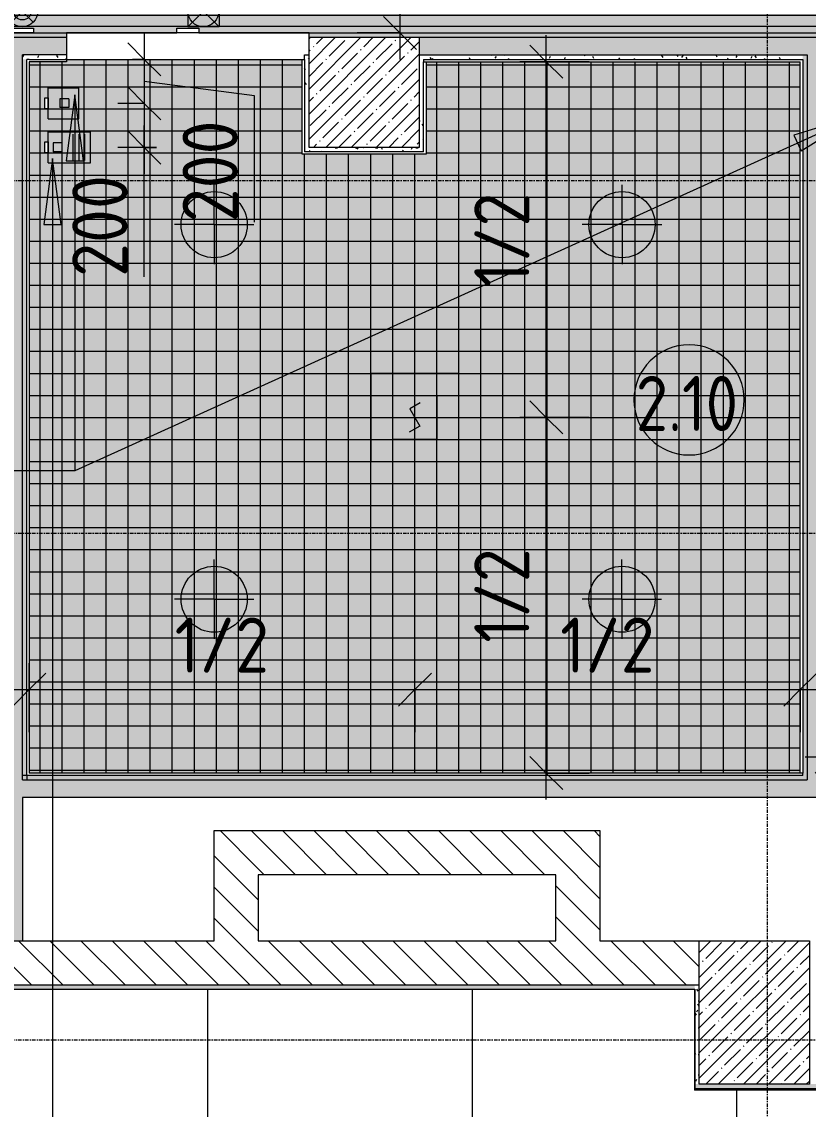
# Model space of a CAD drawing. Header units: millimetres. Extents: x 34897 to 231692, y -8553 to 29000.
# Drawn here: x 77277 to 80845, y 10786 to 15721 of the extents above; entities that cross this region are included whole.
import ezdxf

# ---------------------------------------------------------------- set-up
doc = ezdxf.new("R2010")
doc.units = ezdxf.units.MM
doc.linetypes.add('ADSK_Штрих_ш2 п1', pattern=[300, 200, -100])
doc.linetypes.add('Осевая', pattern=[31.75, 6.35, -4.7625, 15.875, -4.7625])
for name, color, linetype, lineweight in [('A-ANNO-DIMS', 7, 'Continuous', 9), ('A-ANNO-DIMS-100', 7, 'Continuous', 9), ('A-AREA-IDEN', 7, 'Continuous', 9), ('A-CLNG-PATT', 7, 'Continuous', 9), ('A-DETL', 7, 'Continuous', 9), ('A-DETL-1', 7, 'ADSK_Штрих_ш2 п1', 9), ('A-WALL', 7, 'Continuous', 9), ('I-WALL', 7, 'Continuous', 9), ('Q-SPCQ', 7, 'Continuous', 9), ('S-COLS', 7, 'Continuous', 9), ('Оси-2', 7, 'Осевая', 9)]:
    doc.layers.add(name, color=color, linetype=linetype, lineweight=lineweight)
for name, color, linetype, lineweight, true_color in [('A-ANNO-NOTE', 1, 'Continuous', 9, 0xff0000), ('A-CLNG-1', 7, 'Continuous', 9, 0xeaeaea), ('A-WALL-1', 7, 'Continuous', 9, 0x3c3c3c), ('A-WALL-FNSH-1', 7, 'Continuous', 9, 0x3c3c3c), ('G-ANNO-TEXT-1', 7, 'Continuous', 9, 0x3c3c3c), ('I-WALL-1', 7, 'Continuous', 9, 0x535353), ('Q-SPCQ-3', 7, 'Continuous', 9, 0x008040), ('S-COLS-1', 9, 'Continuous', 9, 0x808080), ('S-COLS-2', 7, 'Continuous', 9, 0x3c3c3c)]:
    doc.layers.add(name, color=color, linetype=linetype, lineweight=lineweight, true_color=true_color)
doc.layers.add('A-CLNG-PATT-1', color=7, linetype='Continuous', lineweight=9, transparency=1)
doc.styles.add('GOST Common', font='GOST_Common.ttf', dxfattribs={"width": 0.9, "height": 250})
doc.styles.add('ISOCPEUR', font='isocpeur.ttf', dxfattribs={"width": 0.9, "height": 250})
doc.dimstyles.new('ISO-2_5_0_9К_БОЛЬШОЙ', dxfattribs={"dimscale": 304.8, "dimtxt": 248.995294, "dimasz": 0.492126, "dimexe": 0.393701, "dimexo": 0.984252, "dimgap": 0, "dimtad": 1, "dimdec": 0, "dimrnd": 10, "dimzin": 0, "dimdsep": 46, "dimtxsty": 'ISOCPEUR', "dimblk1": 'OBLIQUE', "dimblk2": 'OBLIQUE', "dimsah": 1, "dimcen": 0.09, "dimdle": 0.393701, "dimazin": 0, "dimtfac": 1, "dimtdec": 4, "dimtix": 1, "dimtmove": 0, "dimatfit": 3, "dimfxl": 1, "dimtvp": 1, "dimtolj": 1, "dimtzin": 0, "dimarcsym": 2})
doc.dimstyles.new('ISO-2_5_0_9К_БОЛЬШОЙ_1', dxfattribs={"dimscale": 304.8, "dimtxt": 248.995294, "dimasz": 0.492126, "dimexe": 0.393701, "dimexo": 0.984252, "dimgap": 0, "dimtad": 1, "dimdec": 0, "dimrnd": 10, "dimzin": 0, "dimdsep": 46, "dimtxsty": 'ISOCPEUR', "dimblk1": 'OBLIQUE', "dimblk2": 'OBLIQUE', "dimsah": 1, "dimcen": 0.09, "dimdle": 0.393701, "dimazin": 0, "dimtfac": 1, "dimtdec": 4, "dimtix": 1, "dimtmove": 1, "dimatfit": 3, "dimfxl": 1, "dimtvp": 1, "dimtolj": 1, "dimtzin": 0, "dimarcsym": 2})
pattern_1 = [(135, (0, 0), (-70.71068, -70.71068), [])]
pattern_2 = [(135, (0, 0), (-75.43415, -75.43415), [106.68, -17.78, 3.556, -17.78]), (135, (0, 75.39), (-75.43415, -75.43415), []), (50, (0, 0), (127.52922, -11.15758), [13.335, -146.685]), (355, (0, 0), (-24.66966, 133.74002), [10.668, -117.348]), (100.451, (10.63, -0.93), (102.85973, 122.58178), [11.333, -124.663]), (46.184, (0, 35.56), (189.75516, -29.43036), [20.002, -220.027]), (96.636, (15.81, 33.1), (166.1822, 173.1996), [17, -186.995]), (351.184, (0, 35.56), (166.18393, 173.19757), [16.002, -176.022]), (21, (17.78, 26.67), (106.13027, -71.58603), [13.335, -146.685]), (326, (17.78, 26.67), (43.26188, 128.93175), [10.668, -117.348]), (71.451, (26.62, 20.7), (149.39198, 57.34505), [11.333, -124.663]), (37.5, (0, 0), (2.162228, 59.188357), [3.353, -112.573, 3.353, -115.773, -117.792]), (37.5, (0, 0), (2.162228, 59.188357), [-235.052, 3.353, -114.44]), (7.5, (0, 0), (46.773857, 70.126152), [3.353, -64.567, 3.353, -109.906, -44.894]), (7.5, (0, 0), (46.773857, 70.126152), [-181.178, 3.353, -41.542]), (327.5, (-39.65, 0), (94.91367, -4.010093), [3.353, -41.097, 3.353, -135.331, -184.023]), (327.5, (-39.65, 0), (94.91367, -4.010093), [-183.134, 3.353, -180.67]), (317.5, (-57.43, 0), (103.69057, 17.79882), [3.353, -54.432, 3.353, -88.748, -130.683]), (317.5, (-57.43, 0), (103.69057, 17.79882), [-149.885, 3.353, -127.33])]
pattern_3 = [(0, (0, 0), (121.92, 30.48), [10.058, -81.382, 10.058, -81.382, -487.68]), (0, (0, 0), (121.92, 30.48), [-182.88, 10.058, -172.822, 10.058, -81.382, -213.36]), (0, (0, 0), (121.92, 30.48), [-457.2, 10.058, -50.902, 10.058, -142.342]), (120, (45.72, 15.24), (-87.356454, 90.345817), [10.058, -81.382, 10.058, -81.382, -487.68]), (120, (45.72, 15.24), (-87.356454, 90.345817), [-182.88, 10.058, -172.822, 10.058, -81.382, -213.36]), (120, (45.72, 15.24), (-87.356454, 90.345817), [-457.2, 10.058, -50.902, 10.058, -142.342]), (240, (60.96, 76.2), (-34.563546, -120.825817), [10.058, -81.382, 10.058, -81.382, -487.68]), (240, (60.96, 76.2), (-34.563546, -120.825817), [-182.88, 10.058, -172.822, 10.058, -81.382, -213.36]), (240, (60.96, 76.2), (-34.563546, -120.825817), [-457.2, 10.058, -50.902, 10.058, -142.342])]

# ---------------------------------------------------------------- blocks, each defined once
blk = doc.blocks.new('BSC_Колонна _Прямоугольная - 500х500-V27-Сводный план потолков 2 этажа в осях 12-23')
at = {"layer": 'S-COLS-1'}
h = blk.add_hatch(dxfattribs=at)
h.set_pattern_fill('FP_38', color=256, style=0, pattern_type=2)
h.set_pattern_definition([(45, (-78830, -15400), (-57.02463, 57.02463), []), (45, (-78772.975, -15400), (-57.02463, 57.02463), [100.806, -20.161, 3.353, -16.808])])
h.paths.add_polyline_path([(-250, -250), (250, -250), (250, 250), (-250, 250), (-250, -115.2)])
at = {"layer": 'S-COLS-2'}
for p, q in [((-250, 250), (250, 250)), ((-250, -250), (-250, 250)), ((250, 250), (250, -250)), ((250, -250), (-250, -250))]:
    blk.add_line(p, q, dxfattribs=at)
blk = doc.blocks.new('BSC_Колонна _Прямоугольная - 650х500-V35-Сводный план потолков 2 этажа в осях 12-23')
at = {"layer": 'S-COLS-1'}
h = blk.add_hatch(dxfattribs=at)
h.set_pattern_fill('FP_44', color=256, style=0, pattern_type=2)
h.set_pattern_definition([(135, (11225, -80600), (-57.02463, -57.02463), []), (135, (11225, -80542.975), (-57.02463, -57.02463), [100.806, -20.161, 3.353, -16.808])])
h.paths.add_polyline_path([(325, -250), (325, 250), (-325, 250), (-325, -250)])
at = {"layer": 'S-COLS-2'}
for p, q in [((-325, 250), (325, 250)), ((-325, -250), (-325, 250)), ((325, 250), (325, -250)), ((325, -250), (-325, -250))]:
    blk.add_line(p, q, dxfattribs=at)
blk = doc.blocks.new('оповещатель охранно-звуковойrfa - Сигнальная лампа-29714515-Сводный план потолков 2 этажа в осях 12-23')
at = {"layer": 'Q-SPCQ-3'}
for p, q in [((267.1, 168.9), (125.4, 27.2)), ((267.1, 168.8), (125.4, 168.8)), ((125.4, 168.8), (125.4, 27.2)), ((125.4, 168.8), (267.1, 27.2)), ((267.1, 168.9), (267.1, 27.2)), ((75, 0.5), (75, 20.5)), ((75, 20.5), (175, 20.5)), ((175, 0.5), (75, 0.5)), ((267.1, 27.2), (125.4, 27.2)), ((175, 20.5), (175, 0.5))]:
    blk.add_line(p, q, dxfattribs=at)
blk.add_circle((195.4, 97.5), 70, dxfattribs=at)
blk = doc.blocks.new('Проводная влагозащищенная кнопка вызова - Вызывная панель экстренной видеосвязи 2-29717108-Сводный план потолков 2 этажа в осях 12-23')
at = {"layer": 'Q-SPCQ'}
for p, q in [((194.5, 229.8), (54.5, 229.8)), ((54.5, 91.2), (54.5, 229.8)), ((194.5, 91.2), (194.5, 229.8)), ((104.1, 184.7), (104.1, 144.7)), ((104.1, 184.7), (144.1, 184.7)), ((144.1, 184.7), (144.1, 144.7)), ((104.1, 144.7), (144.1, 144.7)), ((194.5, 91.2), (54.5, 91.2))]:
    blk.add_line(p, q, dxfattribs=at)
at = {"layer": 'Q-SPCQ-3'}
for p, q in [((99.5, 91.2), (149.5, 91.2)), ((99.5, 76.2), (99.5, 91.2)), ((149.5, 76.2), (99.5, 76.2)), ((149.5, 91.2), (149.5, 76.2))]:
    blk.add_line(p, q, dxfattribs=at)
blk = doc.blocks.new('Вызывная панель экстренной видеосвязи1 - Вызывная панель экстренной видеосвязи 2-29716235-Сводный план потолков 2 этажа в осях 12-23')
at = {"layer": 'Q-SPCQ'}
for p, q in [((194.5, 282.7), (54.5, 282.7)), ((54.5, 91.2), (54.5, 282.7)), ((64.5, 256.2), (184.5, 256.2)), ((194.5, 91.2), (194.5, 282.7)), ((64.5, 229.8), (184.5, 229.8)), ((64.5, 203.4), (184.5, 203.4)), ((104.5, 153.4), (104.5, 113.4)), ((104.5, 153.4), (144.5, 153.4)), ((144.5, 153.4), (144.5, 113.4)), ((104.5, 113.4), (144.5, 113.4)), ((194.5, 91.2), (54.5, 91.2))]:
    blk.add_line(p, q, dxfattribs=at)
at = {"layer": 'Q-SPCQ-3'}
for p, q in [((99.5, 91.2), (149.5, 91.2)), ((99.5, 76.2), (99.5, 91.2)), ((149.5, 76.2), (99.5, 76.2)), ((149.5, 91.2), (149.5, 76.2))]:
    blk.add_line(p, q, dxfattribs=at)
blk = doc.blocks.new('Проводная кнопка сброса GC-0421W1 - Кнопка выхода 2-29715370-Сводный план потолков 2 этажа в осях 12-23')
at = {"layer": 'Q-SPCQ-3'}
for p, q in [((173.8, 146.8), (74.8, 47.8)), ((75.4, 147.7), (174.3, 48.7)), ((75, 0.5), (75, 20.5)), ((75, 20.5), (175, 20.5)), ((175, 0.5), (75, 0.5)), ((175, 20.5), (175, 0.5))]:
    blk.add_line(p, q, dxfattribs=at)
for centre, radius in [((124.2, 97.5), 70), ((124.9, 98.2), 40)]:
    blk.add_circle(centre, radius, dxfattribs=at)
blk = doc.blocks.new('Марка_Помещения - Номер-25198446-Сводный план потолков 2 этажа в осях 12-23')
at = {"layer": 'A-AREA-IDEN'}
for start, end in [(360, 180), (180, 360)]:
    blk.add_arc((0, 0), 2.5, start, end, dxfattribs=at)
blk = doc.blocks.new('DIMBLOCK42-Сводный план потолков 2 этажа в осях 12-23')
at = {"layer": 'A-ANNO-DIMS-100'}
for p, q in [((77280, 16138), (77280, 15897.4)), ((77280, 16017.4), (77280, 16138)), ((77480, 15950), (77480, 16137.4)), ((76794.8, 16017.4), (77368.8, 16017.4)), ((77160, 16017.4), (77600, 16017.4)), ((77368.8, 16017.4), (77380, 16017.4)), ((77480, 16017.4), (77480, 15950))]:
    blk.add_line(p, q, dxfattribs=at)
at = {"layer": 'A-ANNO-DIMS-100', "lineweight": 20}
for p, q in [((77280, 16017.4), (77355, 16092.4)), ((77480, 16017.4), (77555, 16092.4)), ((77280, 16017.4), (77205, 15942.4)), ((77480, 16017.4), (77405, 15942.4))]:
    blk.add_line(p, q, dxfattribs=at)
at = {"layer": 'A-ANNO-DIMS-100', "color": 0, "insert": (76794.8, 16344), "char_height": 250, "width": 568.858, "attachment_point": 1, "line_spacing_factor": 1.149209, "style": 'ISOCPEUR'}
blk.add_mtext('200', dxfattribs=at)
blk = doc.blocks.new('_Oblique')
at = {"color": 0, "linetype": 'ByBlock', "lineweight": -2}
blk.add_line((-0.5, -0.5), (0.5, 0.5), dxfattribs=at)
blk = doc.blocks.new('DIMBLOCK43-Сводный план потолков 2 этажа в осях 12-23')
at = {"layer": 'A-ANNO-DIMS-100'}
for p, q in [((78030, 16139.4), (78030, 15897.4)), ((78030, 16017.4), (78030, 16139.4)), ((77480, 15950), (77480, 16137.4)), ((77360, 16017.4), (78030, 16017.4)), ((77480, 16017.4), (77480, 15950))]:
    blk.add_line(p, q, dxfattribs=at)
at = {"layer": 'A-ANNO-DIMS-100', "lineweight": 20}
for p, q in [((77480, 16017.4), (77555, 16092.4)), ((78030, 16017.4), (78105, 16092.4)), ((77480, 16017.4), (77405, 15942.4)), ((78030, 16017.4), (77955, 15942.4))]:
    blk.add_line(p, q, dxfattribs=at)
at = {"layer": 'A-ANNO-DIMS-100', "color": 0, "insert": (77539.5, 16344), "char_height": 250, "width": 517.144, "attachment_point": 1, "line_spacing_factor": 1.149209, "style": 'ISOCPEUR'}
blk.add_mtext('1/2', dxfattribs=at)
blk = doc.blocks.new('DIMBLOCK44-Сводный план потолков 2 этажа в осях 12-23')
at = {"layer": 'A-ANNO-DIMS-100'}
for p, q in [((78030, 16139.4), (78030, 15897.4)), ((78030, 16017.4), (78030, 16139.4)), ((78580, 15950), (78580, 16137.4)), ((78030, 16017.4), (78700, 16017.4)), ((78580, 16017.4), (78580, 15950))]:
    blk.add_line(p, q, dxfattribs=at)
at = {"layer": 'A-ANNO-DIMS-100', "lineweight": 20}
for p, q in [((78030, 16017.4), (78105, 16092.4)), ((78580, 16017.4), (78655, 16092.4)), ((78030, 16017.4), (77955, 15942.4)), ((78580, 16017.4), (78505, 15942.4))]:
    blk.add_line(p, q, dxfattribs=at)
at = {"layer": 'A-ANNO-DIMS-100', "color": 0, "insert": (78089.5, 16344), "char_height": 250, "width": 517.144, "attachment_point": 1, "line_spacing_factor": 1.149209, "style": 'ISOCPEUR'}
blk.add_mtext('1/2', dxfattribs=at)
blk = doc.blocks.new('DIMBLOCK45-Сводный план потолков 2 этажа в осях 12-23')
at = {"layer": 'A-ANNO-DIMS-100'}
for p, q in [((77832.6, 15670), (77832.6, 15350)), ((77780, 15550), (77952.6, 15550)), ((77832.6, 15550), (77780, 15550)), ((78333, 15384.7), (77832.6, 15450)), ((77835.1, 15350), (77712.6, 15350)), ((77832.6, 15350), (77835.1, 15350)), ((78333, 14810.7), (78333, 15384.7))]:
    blk.add_line(p, q, dxfattribs=at)
at = {"layer": 'A-ANNO-DIMS-100', "lineweight": 20}
for p, q in [((77832.6, 15550), (77757.6, 15625)), ((77832.6, 15550), (77907.6, 15475)), ((77832.6, 15350), (77757.6, 15425)), ((77832.6, 15350), (77907.6, 15275))]:
    blk.add_line(p, q, dxfattribs=at)
at = {"layer": 'A-ANNO-DIMS-100', "color": 0, "insert": (78006.4, 14810.7), "char_height": 250, "width": 568.858, "attachment_point": 1, "rotation": 90, "line_spacing_factor": 1.149209, "style": 'ISOCPEUR'}
blk.add_mtext('200', dxfattribs=at)
blk = doc.blocks.new('DIMBLOCK46-Сводный план потолков 2 этажа в осях 12-23')
at = {"layer": 'A-ANNO-DIMS-100', "lineweight": 20}
for p, q in [((77832.6, 15350), (77757.6, 15425)), ((77832.6, 15350), (77907.6, 15275)), ((77832.6, 15150), (77757.6, 15225)), ((77832.6, 15150), (77907.6, 15075))]:
    blk.add_line(p, q, dxfattribs=at)
at = {"layer": 'A-ANNO-DIMS-100'}
for p, q in [((77835.1, 15350), (77712.6, 15350)), ((77832.6, 15350), (77832.6, 15030)), ((77832.6, 15350), (77835.1, 15350)), ((77832.6, 15136.7), (77832.6, 15250)), ((77888, 15150), (77712.6, 15150)), ((77832.6, 15150), (77888, 15150)), ((77832.6, 14562.7), (77832.6, 15136.7))]:
    blk.add_line(p, q, dxfattribs=at)
at = {"layer": 'A-ANNO-DIMS-100', "color": 0, "insert": (77506, 14562.7), "char_height": 250, "width": 568.858, "attachment_point": 1, "rotation": 90, "line_spacing_factor": 1.149209, "style": 'ISOCPEUR'}
blk.add_mtext('200', dxfattribs=at)
blk = doc.blocks.new('DIMBLOCK47-Сводный план потолков 2 этажа в осях 12-23')
at = {"layer": 'A-ANNO-DIMS-100'}
for p, q in [((81280, 16138), (81280, 15916.9)), ((81280, 16036.9), (81280, 16138)), ((81480, 15950), (81480, 16156.9)), ((80765.7, 16036.9), (81339.7, 16036.9)), ((81160, 16036.9), (81600, 16036.9)), ((81339.7, 16036.9), (81380, 16036.9)), ((81480, 16036.9), (81480, 15950))]:
    blk.add_line(p, q, dxfattribs=at)
at = {"layer": 'A-ANNO-DIMS-100', "lineweight": 20}
for p, q in [((81280, 16036.9), (81355, 16111.9)), ((81480, 16036.9), (81555, 16111.9)), ((81280, 16036.9), (81205, 15961.9)), ((81480, 16036.9), (81405, 15961.9))]:
    blk.add_line(p, q, dxfattribs=at)
at = {"layer": 'A-ANNO-DIMS-100', "color": 0, "insert": (80765.7, 16363.5), "char_height": 250, "width": 568.858, "attachment_point": 1, "line_spacing_factor": 1.149209, "style": 'ISOCPEUR'}
blk.add_mtext('200', dxfattribs=at)
blk = doc.blocks.new('DIMBLOCK83-Сводный план потолков 2 этажа в осях 12-23')
at = {"layer": 'A-ANNO-DIMS-100', "lineweight": 20}
for p, q in [((78992.8, 17125), (78917.8, 17200)), ((78992.8, 17125), (79067.8, 17050)), ((78992.8, 15670), (78917.8, 15745)), ((78992.8, 15670), (79067.8, 15595))]:
    blk.add_line(p, q, dxfattribs=at)
at = {"layer": 'A-ANNO-DIMS-100'}
for p, q in [((79181, 17125), (78872.8, 17125)), ((78992.8, 17125), (78992.8, 15550)), ((78992.8, 17125), (79181, 17125)), ((78798.9, 15670), (79112.8, 15670)), ((78992.8, 15670), (78798.9, 15670))]:
    blk.add_line(p, q, dxfattribs=at)
at = {"layer": 'A-ANNO-DIMS-100', "color": 0, "insert": (78666.2, 16182), "char_height": 250, "width": 517.144, "attachment_point": 1, "rotation": 90, "line_spacing_factor": 1.149209, "style": 'ISOCPEUR'}
blk.add_mtext('1/2', dxfattribs=at)
blk = doc.blocks.new('DIMBLOCK85-Сводный план потолков 2 этажа в осях 12-23')
at = {"layer": 'A-ANNO-DIMS-100'}
for p, q in [((77310.8, 12496.3), (77310.8, 12810.2)), ((79060.8, 12496.3), (79060.8, 12810.2)), ((77190.8, 12690.2), (79060.8, 12690.2)), ((77310.8, 12690.2), (77310.8, 12496.3)), ((79060.8, 12690.2), (79060.8, 12496.3))]:
    blk.add_line(p, q, dxfattribs=at)
at = {"layer": 'A-ANNO-DIMS-100', "lineweight": 20}
for p, q in [((77310.8, 12690.2), (77385.8, 12765.2)), ((79060.8, 12690.2), (79135.8, 12765.2)), ((77310.8, 12690.2), (77235.8, 12615.2)), ((79060.8, 12690.2), (78985.8, 12615.2))]:
    blk.add_line(p, q, dxfattribs=at)
at = {"layer": 'A-ANNO-DIMS-100', "color": 0, "insert": (77970.3, 13016.8), "char_height": 250, "width": 517.144, "attachment_point": 1, "line_spacing_factor": 1.149209, "style": 'ISOCPEUR'}
blk.add_mtext('1/2', dxfattribs=at)
blk = doc.blocks.new('DIMBLOCK86-Сводный план потолков 2 этажа в осях 12-23')
at = {"layer": 'A-ANNO-DIMS-100'}
for p, q in [((79060.8, 12496.3), (79060.8, 12810.2)), ((80808.8, 12496.3), (80808.8, 12810.2)), ((79060.8, 12690.2), (80928.8, 12690.2)), ((79060.8, 12690.2), (79060.8, 12496.3)), ((80808.8, 12690.2), (80808.8, 12496.3))]:
    blk.add_line(p, q, dxfattribs=at)
at = {"layer": 'A-ANNO-DIMS-100', "lineweight": 20}
for p, q in [((79060.8, 12690.2), (79135.8, 12765.2)), ((80808.8, 12690.2), (80883.8, 12765.2)), ((79060.8, 12690.2), (78985.8, 12615.2)), ((80808.8, 12690.2), (80733.8, 12615.2))]:
    blk.add_line(p, q, dxfattribs=at)
at = {"layer": 'A-ANNO-DIMS-100', "color": 0, "insert": (79719.3, 13016.8), "char_height": 250, "width": 517.144, "attachment_point": 1, "line_spacing_factor": 1.149209, "style": 'ISOCPEUR'}
blk.add_mtext('1/2', dxfattribs=at)
blk = doc.blocks.new('DIMBLOCK87-Сводный план потолков 2 этажа в осях 12-23')
at = {"layer": 'A-ANNO-DIMS-100', "lineweight": 20}
for p, q in [((79656.4, 13925), (79581.4, 14000)), ((79656.4, 13925), (79731.4, 13850)), ((79656.4, 12311), (79581.4, 12386)), ((79656.4, 12311), (79731.4, 12236))]:
    blk.add_line(p, q, dxfattribs=at)
at = {"layer": 'A-ANNO-DIMS-100'}
for p, q in [((79850.3, 13925), (79536.4, 13925)), ((79656.4, 12191), (79656.4, 13925)), ((79656.4, 13925), (79850.3, 13925)), ((79850.3, 12311), (79536.4, 12311)), ((79656.4, 12311), (79850.3, 12311))]:
    blk.add_line(p, q, dxfattribs=at)
at = {"layer": 'A-ANNO-DIMS-100', "color": 0, "insert": (79329.8, 12902.5), "char_height": 250, "width": 517.144, "attachment_point": 1, "rotation": 90, "line_spacing_factor": 1.149209, "style": 'ISOCPEUR'}
blk.add_mtext('1/2', dxfattribs=at)
blk = doc.blocks.new('DIMBLOCK88-Сводный план потолков 2 этажа в осях 12-23')
at = {"layer": 'A-ANNO-DIMS-100'}
for p, q in [((79656.4, 13925), (79656.4, 15659)), ((79850.3, 15539), (79536.4, 15539)), ((79656.4, 15539), (79850.3, 15539)), ((79850.3, 13925), (79536.4, 13925)), ((79656.4, 13925), (79850.3, 13925))]:
    blk.add_line(p, q, dxfattribs=at)
at = {"layer": 'A-ANNO-DIMS-100', "lineweight": 20}
for p, q in [((79656.4, 15539), (79581.4, 15614)), ((79656.4, 15539), (79731.4, 15464)), ((79656.4, 13925), (79581.4, 14000)), ((79656.4, 13925), (79731.4, 13850))]:
    blk.add_line(p, q, dxfattribs=at)
at = {"layer": 'A-ANNO-DIMS-100', "color": 0, "insert": (79329.8, 14516.5), "char_height": 250, "width": 517.144, "attachment_point": 1, "rotation": 90, "line_spacing_factor": 1.149209, "style": 'ISOCPEUR'}
blk.add_mtext('1/2', dxfattribs=at)
blk = doc.blocks.new('DIMBLOCK89-Сводный план потолков 2 этажа в осях 12-23')
at = {"layer": 'A-ANNO-DIMS-100'}
for p, q in [((80950.8, 12191.4), (80950.8, 12505.3)), ((82700.8, 12191.4), (82700.8, 12505.3)), ((80830.8, 12385.3), (82700.8, 12385.3)), ((80950.8, 12385.3), (80950.8, 12191.4)), ((82700.8, 12385.3), (82700.8, 12191.4))]:
    blk.add_line(p, q, dxfattribs=at)
at = {"layer": 'A-ANNO-DIMS-100', "lineweight": 20}
for p, q in [((80950.8, 12385.3), (81025.8, 12460.3)), ((82700.8, 12385.3), (82775.8, 12460.3)), ((80950.8, 12385.3), (80875.8, 12310.3)), ((82700.8, 12385.3), (82625.8, 12310.3))]:
    blk.add_line(p, q, dxfattribs=at)
at = {"layer": 'A-ANNO-DIMS-100', "color": 0, "insert": (81610.3, 12712), "char_height": 250, "width": 517.144, "attachment_point": 1, "line_spacing_factor": 1.149209, "style": 'ISOCPEUR'}
blk.add_mtext('1/2', dxfattribs=at)

msp = doc.modelspace()

# ---------------------------------------------------------------- hatches: boundary and pattern name
at = {"layer": 'A-CLNG-PATT'}
h = msp.add_hatch(dxfattribs=at)
h.set_pattern_fill('FP_52', color=256, style=0, pattern_type=2)
h.set_pattern_definition([(0, (75620, 15250), (0, -50), [])])
h.paths.add_polyline_path([(75459, 11921), (75459, 15129), (73519, 15129), (73519, 15671), (77230, 15671), (77230, 15691), (77330, 15691), (77330, 15671), (77980, 15671), (77980, 15691), (78080, 15691), (78080, 15671), (81230, 15671), (81230, 15691), (81330, 15691), (81330, 15671), (81980, 15671), (81980, 15691), (82080, 15691), (82080, 15671), (82999, 15671), (82999, 16151), (84459, 16151), (84459, 18579), (83967.2, 18579), (84006.9, 18574.2), (84051.9, 18557.1), (84091.6, 18529.7), (84125.3, 18490.3), (84146, 18450.9), (84157.5, 18404.1), (84157.5, 18355.9), (84146, 18309.1), (84123.6, 18266.4), (84091.6, 18230.3), (84051.9, 18202.9), (84006.9, 18185.8), (83959, 18180), (83911.1, 18185.8), (83866.1, 18202.9), (83826.4, 18230.3), (83794.4, 18266.4), (83772, 18309.1), (83760.5, 18355.9), (83760.5, 18404.1), (83772, 18450.9), (83794.4, 18493.6), (83826.4, 18529.7), (83866.1, 18557.1), (83911.1, 18574.2), (83950.8, 18579), (67288.2, 18579), (67327.9, 18574.2), (67372.9, 18557.1), (67412.6, 18529.7), (67444.6, 18493.6), (67467, 18450.9), (67478.5, 18404.1), (67478.5, 18355.9), (67467, 18309.1), (67444.6, 18266.4), (67412.6, 18230.3), (67372.9, 18202.9), (67327.9, 18185.8), (67280, 18180), (67232.1, 18185.8), (67187.1, 18202.9), (67147.4, 18230.3), (67115.4, 18266.4), (67093, 18309.1), (67081.5, 18360.7), (67081.5, 18404.1), (67093, 18450.9), (67115.4, 18493.6), (67147.4, 18529.7), (67187.1, 18557.1), (67232.1, 18574.2), (67271.8, 18579), (66781, 18579), (66781, 13621), (68666, 13621), (68666, 11921), (68744, 11921), (68744, 11940), (70234, 11940), (70234, 11921), (70289, 11921), (70289, 12221), (70831, 12221), (70831, 11940), (73520, 11940), (73520, 11921), (74622.4, 11921)])
h.paths.add_polyline_path([(70309, 15149), (70309, 15651), (70811, 15651), (70811, 15149)])
h = msp.add_hatch(dxfattribs=at)
h.set_pattern_fill('FP_72', color=256, style=0, pattern_type=2)
h.set_pattern_definition([(0, (79059.81, 13925), (0, -100), []), (270, (79059.81, 13925), (-100, -6e-15), [])])
h.paths.add_polyline_path([(77310.8, 12311), (80808.8, 12311), (80808.8, 15539), (79111, 15539), (79111, 15119), (78549, 15119), (78549, 15549), (77480, 15549), (77480, 15539), (77310.8, 15539), (77310.8, 12316.7)])
h.paths.add_polyline_path([(77381.5, 15125.5), (77381.5, 15175.5), (77396.5, 15175.5), (77396.5, 15125.5)])
h.paths.add_polyline_path([(77381.5, 15325.5), (77381.5, 15375.5), (77396.5, 15375.5), (77396.5, 15325.5)])
h = msp.add_hatch(dxfattribs=at)
h.set_pattern_fill('FP_53', color=256, style=0, pattern_type=2)
h.set_pattern_definition([(180, (75720.5, 8329), (-7e-14, -600), []), (270, (75720.5, 8329), (1200, 7e-14), [])])
h.paths.add_polyline_path([(84459, 4145), (84459, 10879), (82129.5, 10879), (82129.5, 10872), (80330, 10872), (80329, 11329), (76001, 11329), (76001, 10879), (75721, 10879), (75721, 4145), (83350.6, 4145)])
h.paths.add_polyline_path([(82920.9, 4730.1), (81720.9, 4730.1), (81720.9, 5330.1), (82920.9, 5330.1), (82920.9, 4737.3)])
h.paths.add_polyline_path([(79320.9, 4730.1), (79320.9, 5330.1), (80520.9, 5330.1), (80520.9, 4730.1), (80441.2, 4730.1)])
h.paths.add_polyline_path([(78120.9, 4730.1), (76920.9, 4730.1), (76920.9, 5330.1), (78120.9, 5330.1), (78120.9, 4737.3)])
h.paths.add_polyline_path([(81720.9, 7130.1), (81720.9, 7730.1), (82920.9, 7730.1), (82920.9, 7130.1), (81895.9, 7130.1)])
h.paths.add_polyline_path([(80520.9, 7130.1), (79320.9, 7130.1), (79320.9, 7730.1), (80520.9, 7730.1)])
h.paths.add_polyline_path([(76920.9, 7130.1), (76920.9, 7730.1), (78120.9, 7730.1), (78120.9, 7130.1)])
h.paths.add_polyline_path([(81720.9, 9530.1), (81720.9, 10130.1), (82920.9, 10130.1), (82920.9, 9530.1), (81895.9, 9530.1)])
h.paths.add_polyline_path([(80520.9, 9530.1), (79320.9, 9530.1), (79320.9, 10130.1), (80520.9, 10130.1), (80520.9, 10011.1)])
h.paths.add_polyline_path([(76920.9, 9530.1), (76920.9, 10130.1), (78120.9, 10130.1), (78120.9, 9530.1)])
at = {"layer": 'A-CLNG-PATT-1'}
h = msp.add_hatch(color=256, dxfattribs=at)
h.paths.add_polyline_path([(75459, 11921), (75459, 15129), (73519, 15129), (73519, 15671), (77230, 15671), (77230, 15691), (77330, 15691), (77330, 15671), (77980, 15671), (77980, 15691), (78080, 15691), (78080, 15671), (81230, 15671), (81230, 15691), (81330, 15691), (81330, 15671), (81980, 15671), (81980, 15691), (82080, 15691), (82080, 15671), (82999, 15671), (82999, 16151), (84459, 16151), (84459, 18579), (83967.2, 18579), (84006.9, 18574.2), (84051.9, 18557.1), (84091.6, 18529.7), (84125.3, 18490.3), (84146, 18450.9), (84157.5, 18404.1), (84157.5, 18355.9), (84146, 18309.1), (84123.6, 18266.4), (84091.6, 18230.3), (84051.9, 18202.9), (84006.9, 18185.8), (83959, 18180), (83911.1, 18185.8), (83866.1, 18202.9), (83826.4, 18230.3), (83794.4, 18266.4), (83772, 18309.1), (83760.5, 18355.9), (83760.5, 18404.1), (83772, 18450.9), (83794.4, 18493.6), (83826.4, 18529.7), (83866.1, 18557.1), (83911.1, 18574.2), (83950.8, 18579), (67288.2, 18579), (67327.9, 18574.2), (67372.9, 18557.1), (67412.6, 18529.7), (67444.6, 18493.6), (67467, 18450.9), (67478.5, 18404.1), (67478.5, 18355.9), (67467, 18309.1), (67444.6, 18266.4), (67412.6, 18230.3), (67372.9, 18202.9), (67327.9, 18185.8), (67280, 18180), (67232.1, 18185.8), (67187.1, 18202.9), (67147.4, 18230.3), (67115.4, 18266.4), (67093, 18309.1), (67081.5, 18360.7), (67081.5, 18404.1), (67093, 18450.9), (67115.4, 18493.6), (67147.4, 18529.7), (67187.1, 18557.1), (67232.1, 18574.2), (67271.8, 18579), (66781, 18579), (66781, 13621), (68666, 13621), (68666, 11921), (68744, 11921), (68744, 11940), (70234, 11940), (70234, 11921), (70289, 11921), (70289, 12221), (70831, 12221), (70831, 11940), (73520, 11940), (73520, 11921), (74622.4, 11921)])
h.paths.add_polyline_path([(70309, 15149), (70309, 15651), (70811, 15651), (70811, 15149)])
h = msp.add_hatch(color=256, dxfattribs=at)
h.paths.add_polyline_path([(77310.8, 12311), (80808.8, 12311), (80808.8, 15539), (79111, 15539), (79111, 15119), (78549, 15119), (78549, 15549), (77480, 15549), (77480, 15539), (77310.8, 15539), (77310.8, 12316.7)])
h.paths.add_polyline_path([(77381.5, 15125.5), (77381.5, 15175.5), (77396.5, 15175.5), (77396.5, 15125.5)])
h.paths.add_polyline_path([(77381.5, 15325.5), (77381.5, 15375.5), (77396.5, 15375.5), (77396.5, 15325.5)])
at = {"layer": 'G-ANNO-TEXT-1'}
for points in [[(77518.1, 15389.1), (77478.6, 15089.1), (77557.6, 15089.1)], [(81069.1, 15294.3), (80779.5, 15206.3), (80812.2, 15134.4)], [(77416.1, 15100), (77376.6, 14800), (77455.5, 14800)]]:
    msp.add_hatch(color=256, dxfattribs=at).paths.add_polyline_path(points)
at = {"layer": 'I-WALL'}
h = msp.add_hatch(dxfattribs=at)
h.set_pattern_fill('FP_46', color=256, style=0, pattern_type=2)
h.set_pattern_definition(pattern_3)
h.paths.add_polyline_path([(83000, 15650), (83000, 15670), (82580, 15670), (82580, 15650)])
h.paths.add_polyline_path([(81480, 15650), (81480, 15670), (78580, 15670), (78580, 15650), (81168.6, 15650)])
h.paths.add_polyline_path([(77480, 15650), (77480, 15670), (77124.8, 15670), (77124.8, 15650), (77168.1, 15650)])
h.paths.add_polyline_path([(75560, 15650), (76024.8, 15650), (76024.8, 15670), (73540, 15670), (73540, 15650), (74622.4, 15650)])
h = msp.add_hatch(dxfattribs=at)
h.set_pattern_fill('FP_25', color=256, style=0, pattern_type=2)
h.set_pattern_definition(pattern_2)
h.paths.add_polyline_path([(84180, 15570), (84200, 15570), (84200, 15650), (82580, 15650), (82580, 15570), (83350.6, 15570)])
h.paths.add_polyline_path([(81480, 15570), (81480, 15650), (79080, 15650), (79080, 15570), (81168.6, 15570)])
h.paths.add_polyline_path([(77124.8, 15570), (77480, 15570), (77480, 15650), (77124.8, 15650)])
h.paths.add_polyline_path([(76024.8, 15570), (76024.8, 15650), (75560, 15650), (75560, 15570)])
h = msp.add_hatch(dxfattribs=at)
h.set_pattern_fill('FP_25', color=256, style=0, pattern_type=2)
h.set_pattern_definition(pattern_2)
h.paths.add_polyline_path([(77279.8, 11550), (77279.8, 15570), (77199.8, 15570), (77199.8, 11550)])
h = msp.add_hatch(dxfattribs=at)
h.set_pattern_fill('FP_46', color=256, style=0, pattern_type=2)
h.set_pattern_definition(pattern_3)
h.paths.add_polyline_path([(77299.8, 15550), (77480, 15550), (77480, 15570), (77279.8, 15570), (77279.8, 15550)])
h = msp.add_hatch(dxfattribs=at)
h.set_pattern_fill('FP_46', color=256, style=0, pattern_type=2)
h.set_pattern_definition(pattern_3)
h.paths.add_polyline_path([(77279.8, 12280), (77299.8, 12280), (77299.8, 15550), (77279.8, 15550), (77279.8, 12300)])
h = msp.add_hatch(dxfattribs=at)
h.set_pattern_fill('FP_46', color=256, style=0, pattern_type=2)
h.set_pattern_definition(pattern_3)
h.paths.add_polyline_path([(78580, 15150), (78580, 15570), (78560, 15570), (78560, 15150)])
h = msp.add_hatch(dxfattribs=at)
h.set_pattern_fill('FP_46', color=256, style=0, pattern_type=2)
h.set_pattern_definition(pattern_3)
h.paths.add_polyline_path([(80819.8, 15550), (80819.8, 15570), (79080, 15570), (79080, 15550), (80808.8, 15550)])
h = msp.add_hatch(dxfattribs=at)
h.set_pattern_fill('FP_46', color=256, style=0, pattern_type=2)
h.set_pattern_definition(pattern_3)
h.paths.add_polyline_path([(79080, 15130), (79100, 15130), (79100, 15550), (79080, 15550), (79080, 15150)])
h = msp.add_hatch(dxfattribs=at)
h.set_pattern_fill('FP_46', color=256, style=0, pattern_type=2)
h.set_pattern_definition(pattern_3)
h.paths.add_polyline_path([(80839.8, 12300), (80839.8, 15570), (80819.8, 15570), (80819.8, 12300)])
h = msp.add_hatch(dxfattribs=at)
h.set_pattern_fill('FP_25', color=256, style=0, pattern_type=2)
h.set_pattern_definition(pattern_2)
h.paths.add_polyline_path([(80839.8, 12280), (80919.8, 12280), (80919.8, 15570), (80839.8, 15570), (80839.8, 12300)])
h = msp.add_hatch(dxfattribs=at)
h.set_pattern_fill('FP_46', color=256, style=0, pattern_type=2)
h.set_pattern_definition(pattern_3)
h.paths.add_polyline_path([(79080, 15130), (79080, 15150), (78560, 15150), (78560, 15130), (78986.5, 15130)])
h = msp.add_hatch(dxfattribs=at)
h.set_pattern_fill('FP_46', color=256, style=0, pattern_type=2)
h.set_pattern_definition(pattern_3)
h.paths.add_polyline_path([(80839.8, 12280), (80839.8, 12300), (77279.8, 12300), (77279.8, 12280), (78986.5, 12280)])
h = msp.add_hatch(dxfattribs=at)
h.set_pattern_fill('FP_25', color=256, style=0, pattern_type=2)
h.set_pattern_definition(pattern_2)
h.paths.add_polyline_path([(84480, 12200), (84480, 12280), (77279.8, 12280), (77279.8, 12200), (81895.9, 12200)])
h = msp.add_hatch(dxfattribs=at)
h.set_pattern_fill('FP_19', color=256, style=0, pattern_type=2)
h.set_pattern_definition(pattern_1)
h.paths.add_polyline_path([(78150, 11550), (78350, 11550), (78350, 12050), (78150, 12050), (78150, 11769)])
h = msp.add_hatch(dxfattribs=at)
h.set_pattern_fill('FP_19', color=256, style=0, pattern_type=2)
h.set_pattern_definition(pattern_1)
h.paths.add_polyline_path([(79700, 11850), (79700, 12050), (78350, 12050), (78350, 11850), (78986.5, 11850)])
h = msp.add_hatch(dxfattribs=at)
h.set_pattern_fill('FP_19', color=256, style=0, pattern_type=2)
h.set_pattern_definition(pattern_1)
h.paths.add_polyline_path([(79700, 11550), (79900, 11550), (79900, 12050), (79700, 12050), (79700, 11769)])
h = msp.add_hatch(dxfattribs=at)
h.set_pattern_fill('FP_19', color=256, style=0, pattern_type=2)
h.set_pattern_definition(pattern_1)
h.paths.add_polyline_path([(80350, 11350), (80350, 11550), (75980, 11550), (75980, 11350), (80330, 11350)])
h = msp.add_hatch(dxfattribs=at)
h.set_pattern_fill('FP_46', color=256, style=0, pattern_type=2)
h.set_pattern_definition(pattern_3)
h.paths.add_polyline_path([(80330, 11330), (80330, 11350), (75980, 11350), (75980, 11330), (80329, 11330)])
h = msp.add_hatch(dxfattribs=at)
h.set_pattern_fill('FP_46', color=256, style=0, pattern_type=2)
h.set_pattern_definition(pattern_3)
h.paths.add_polyline_path([(80330, 10900), (80350, 10900), (80350, 11350), (80330, 11350), (80330, 11330)])
h = msp.add_hatch(dxfattribs=at)
h.set_pattern_fill('FP_46', color=256, style=0, pattern_type=2)
h.set_pattern_definition(pattern_3)
h.paths.add_polyline_path([(84460, 10880), (84460, 10900), (80330, 10900), (80330, 10880), (84459, 10880)])

# ---------------------------------------------------------------- linework, layer by layer
at = {"layer": 'A-ANNO-NOTE'}
for p, q in [((78150, 14800), (78150, 14980)), ((80000, 14800), (80000, 14980)), ((78150, 14800), (77970, 14800)), ((78150, 14800), (78150, 14620)), ((78150, 14800), (78330, 14800)), ((80000, 14800), (79820, 14800)), ((80000, 14800), (80000, 14620)), ((80000, 14800), (80180, 14800)), ((78149.8, 13100), (78149.8, 13280)), ((79999.8, 13100), (79999.8, 13280)), ((78149.8, 13100), (77969.8, 13100)), ((78149.8, 13100), (78149.8, 12920)), ((78149.8, 13100), (78329.8, 13100)), ((79999.8, 13100), (79819.8, 13100)), ((79999.8, 13100), (79999.8, 12920)), ((79999.8, 13100), (80179.8, 13100))]:
    msp.add_line(p, q, dxfattribs=at)
for centre in [(78150, 14800), (80000, 14800), (78149.8, 13100), (79999.8, 13100)]:
    msp.add_circle(centre, 150, dxfattribs=at)
at = {"layer": 'A-CLNG-1'}
for p, q in [((77330, 15671), (77980, 15671)), ((78080, 15671), (81230, 15671)), ((80329, 11329), (76001, 11329))]:
    msp.add_line(p, q, dxfattribs=at)
at = {"layer": 'A-DETL'}
for p, q in [((78859.8, 14125), (78859.8, 13725)), ((79259.8, 14125), (78859.8, 14125)), ((79259.8, 13725), (79259.8, 14125)), ((79084.9, 13991.5), (79037.3, 13964)), ((79037.3, 13964), (79082.3, 13886)), ((79082.3, 13886), (79034.7, 13858.5)), ((78859.8, 13725), (79259.8, 13725))]:
    msp.add_line(p, q, dxfattribs=at)
at = {"layer": 'A-DETL-1'}
for p, q in [((79060.8, 12311), (79060.8, 15111)), ((78959.8, 14025), (79159.8, 14025)), ((78959.8, 13825), (78959.8, 14025)), ((79159.8, 14025), (79159.8, 13825)), ((77310.8, 13925), (80808.8, 13925)), ((79159.8, 13825), (78959.8, 13825))]:
    msp.add_line(p, q, dxfattribs=at)
at = {"layer": 'A-WALL'}
for p, q in [((77124.8, 15650), (77480, 15650)), ((79080, 15650), (81480, 15650)), ((77480, 15570), (77279.8, 15570)), ((77279.8, 12280), (77279.8, 15570)), ((79080, 15570), (80839.8, 15570)), ((79100, 15550), (80819.8, 15550)), ((80839.8, 15570), (80839.8, 12280)), ((80819.8, 12300), (77279.8, 12300)), ((80819.8, 12300), (80819.8, 12311)), ((77279.8, 12280), (80839.8, 12280)), ((75980, 11350), (80350, 11350)), ((76000, 11330), (80330, 11330)), ((80330, 11330), (80330, 10900)), ((80330, 10872), (80330, 10880))]:
    msp.add_line(p, q, dxfattribs=at)
at = {"layer": 'A-WALL-1'}
for p, q in [((77124.8, 15670), (77480, 15670)), ((77480, 15670), (77480, 15550)), ((78580, 15650), (78580, 15670)), ((78580, 15670), (81480, 15670)), ((77310.8, 15550), (77299.8, 15550)), ((78560, 15550), (78560, 15570)), ((78560, 15570), (78580, 15570)), ((79100, 15550), (79100, 15539)), ((79100, 15130), (78560, 15130)), ((77299.8, 12300), (77299.8, 12280)), ((77279.8, 12200), (77279.8, 11550)), ((84480, 12200), (77279.8, 12200)), ((78150, 11550), (78150, 12050)), ((78150, 12050), (79900, 12050)), ((79900, 12050), (79900, 11550)), ((78350, 11850), (78350, 11550)), ((79700, 11850), (78350, 11850)), ((79700, 11550), (79700, 11850)), ((75980, 11550), (78150, 11550)), ((78350, 11550), (79700, 11550)), ((79900, 11550), (80350, 11550))]:
    msp.add_line(p, q, dxfattribs=at)
at = {"layer": 'A-WALL-FNSH-1'}
for p, q in [((77480, 15671), (77480, 15670)), ((78580, 15670), (78580, 15671)), ((77299.8, 12300), (77299.8, 15550)), ((77310.8, 15550), (77480, 15550)), ((77480, 15550), (77480, 15539)), ((78549, 15119), (78549, 15550)), ((78549, 15550), (78560, 15550)), ((78560, 15550), (78560, 15130)), ((80819.8, 15550), (80819.8, 12311)), ((77310.8, 15539), (77310.8, 12311)), ((77480, 15539), (77310.8, 15539)), ((79100, 15130), (79100, 15539)), ((79100, 15539), (80808.8, 15539)), ((79111, 15539), (79111, 15119)), ((80808.8, 12311), (80808.8, 15539)), ((79111, 15119), (78549, 15119)), ((80819.8, 12311), (77310.8, 12311)), ((80329, 11330), (80329, 10872)), ((82129.5, 10872), (80329, 10872)), ((80330, 10900), (80330, 10880)), ((80330, 10880), (82129.5, 10880))]:
    msp.add_line(p, q, dxfattribs=at)
at = {"layer": 'G-ANNO-TEXT-1'}
for p, q in [((77518.1, 15389.1), (77478.6, 15089.1)), ((77557.6, 15089.1), (77518.1, 15389.1)), ((77518.1, 15389.1), (77518.1, 13682.8)), ((81069.1, 15294.3), (77518.1, 13682.8)), ((81069.1, 15294.3), (80779.5, 15206.3)), ((80812.2, 15134.4), (81069.1, 15294.3)), ((80779.5, 15206.3), (80812.2, 15134.4)), ((77416.1, 15100), (77376.6, 14800)), ((77455.5, 14800), (77416.1, 15100)), ((77416.1, 15100), (77416.1, 10431.6)), ((77478.6, 15089.1), (77557.6, 15089.1)), ((77376.6, 14800), (77455.5, 14800)), ((77518.1, 13682.8), (75039.1, 13682.8)), ((77518.1, 13682.8), (75039.1, 13682.8))]:
    msp.add_line(p, q, dxfattribs=at)
at = {"layer": 'I-WALL-1'}
for p, q in [((78580, 15670), (77480, 15670)), ((78080, 15671), (77980, 15671)), ((77480, 15550), (78549, 15550)), ((77480, 15549), (78549, 15549))]:
    msp.add_line(p, q, dxfattribs=at)
at = {"layer": 'Оси-2'}
for p, q in [((80660, 593.7), (80660, 24890.1)), ((38196.8, 15000), (81430.3, 15000)), ((38196.8, 13400), (81430.3, 13400)), ((38196.8, 11100), (82030.3, 11100))]:
    msp.add_line(p, q, dxfattribs=at)

# ---------------------------------------------------------------- block references
at = {"layer": 'A-AREA-IDEN', "xscale": 99.99999999999993, "yscale": 99.99999999999993, "zscale": 99.99999999999993}
msp.add_blockref('Марка_Помещения - Номер-25198446-Сводный план потолков 2 этажа в осях 12-23', (80304.3, 14004.7), dxfattribs=at)
at = {"layer": 'Q-SPCQ-3'}
for name, p in [('Проводная кнопка сброса GC-0421W1 - Кнопка выхода 2-29715370-Сводный план потолков 2 этажа в осях 12-23', (77155, 15670.5)), ('оповещатель охранно-звуковойrfa - Сигнальная лампа-29714515-Сводный план потолков 2 этажа в осях 12-23', (77905, 15670.5))]:
    msp.add_blockref(name, p, dxfattribs=at)
at = {"layer": 'Q-SPCQ-3', "rotation": 269.9999999999998}
for name, p in [('Проводная влагозащищенная кнопка вызова - Вызывная панель экстренной видеосвязи 2-29717108-Сводный план потолков 2 этажа в осях 12-23', (77305.3, 15475)), ('Вызывная панель экстренной видеосвязи1 - Вызывная панель экстренной видеосвязи 2-29716235-Сводный план потолков 2 этажа в осях 12-23', (77305.3, 15275))]:
    msp.add_blockref(name, p, dxfattribs=at)
at = {"layer": 'S-COLS'}
msp.add_blockref('BSC_Колонна _Прямоугольная - 500х500-V27-Сводный план потолков 2 этажа в осях 12-23', (78830, 15400), dxfattribs=at)
at = {"layer": 'S-COLS', "rotation": 270.0000000000007}
msp.add_blockref('BSC_Колонна _Прямоугольная - 650х500-V35-Сводный план потолков 2 этажа в осях 12-23', (80600, 11225), dxfattribs=at)

# ---------------------------------------------------------------- texts
at = {"layer": 'A-AREA-IDEN', "insert": (80062.4, 14113.3), "char_height": 250, "width": 606.076, "attachment_point": 1, "style": 'GOST Common'}
msp.add_mtext('2.10', dxfattribs=at)

# ---------------------------------------------------------------- dimensions: what is measured, and where the dimension line sits
at = {"layer": 'A-ANNO-DIMS'}
for base, p1, p2, override, picture, middle in [((78992.8, 15670), (78881, 17125), (79098.9, 15670), {"dimpost": '<>', "dimfxl": 1471.21975}, 'DIMBLOCK83-Сводный план потолков 2 этажа в осях 12-23', (78867.8, 16397.5)), ((79656.4, 15539), (79550.3, 13925), (79550.3, 15539), {"dimpost": '<>', "dimfxl": 1613.999963}, 'DIMBLOCK88-Сводный план потолков 2 этажа в осях 12-23', (79531.4, 14732)), ((79656.4, 13925), (79550.3, 12311), (79550.3, 13925), {"dimpost": '<>', "dimfxl": 1613.999963}, 'DIMBLOCK87-Сводный план потолков 2 этажа в осях 12-23', (79531.4, 13118))]:
    dim = msp.add_linear_dim(base=base, p1=p1, p2=p2, angle=90, text='1/2', dimstyle='ISO-2_5_0_9К_БОЛЬШОЙ', override=override, dxfattribs=at)
    dim.commit()
    dim.dimension.update_dxf_attribs({"geometry": picture, "text_midpoint": middle})
for base, p1, p2, picture, middle in [((77480, 16017.4), (77280, 15838), (77480, 15650), 'DIMBLOCK42-Сводный план потолков 2 этажа в осях 12-23', (77079.2, 16177.3)), ((81480, 16036.9), (81280, 15838), (81480, 15650), 'DIMBLOCK47-Сводный план потолков 2 этажа в осях 12-23', (81050.1, 16196.8))]:
    dim = msp.add_linear_dim(base=base, p1=p1, p2=p2, dimstyle='ISO-2_5_0_9К_БОЛЬШОЙ_1', override={"dimpost": '<>', "dimfxl": 274.467968}, dxfattribs=at)
    dim.commit()
    dim.dimension.update_dxf_attribs({"geometry": picture, "text_midpoint": middle, "dimtype": 160})
for base, p1, p2, override, picture, middle in [((78030, 16017.4), (77480, 15650), (78030, 15839.4), {"dimpost": '<>', "dimfxl": 581.684809}, 'DIMBLOCK43-Сводный план потолков 2 этажа в осях 12-23', (77755, 16142.4)), ((78580, 16017.4), (78030, 15839.4), (78580, 15650), {"dimpost": '<>', "dimfxl": 581.684802}, 'DIMBLOCK44-Сводный план потолков 2 этажа в осях 12-23', (78305, 16142.4)), ((79060.8, 12690.2), (77310.8, 12796.3), (79060.8, 12796.3), {"dimpost": '<>', "dimfxl": 1750}, 'DIMBLOCK85-Сводный план потолков 2 этажа в осях 12-23', (78185.8, 12815.2)), ((80808.8, 12690.2), (79060.8, 12796.3), (80808.8, 12796.3), {"dimpost": '<>', "dimfxl": 1748}, 'DIMBLOCK86-Сводный план потолков 2 этажа в осях 12-23', (79934.8, 12815.2)), ((82700.8, 12385.3), (80950.8, 12491.4), (82700.8, 12491.4), {"dimpost": '<>', "dimfxl": 1750}, 'DIMBLOCK89-Сводный план потолков 2 этажа в осях 12-23', (81825.8, 12510.3))]:
    dim = msp.add_linear_dim(base=base, p1=p1, p2=p2, text='1/2', dimstyle='ISO-2_5_0_9К_БОЛЬШОЙ', override=override, dxfattribs=at)
    dim.commit()
    dim.dimension.update_dxf_attribs({"geometry": picture, "text_midpoint": middle})
for base, p1, p2, override, picture, middle in [((77832.6, 15350), (77480, 15550), (77535.1, 15350), {"dimpost": '<>', "dimfxl": 207.454955}, 'DIMBLOCK45-Сводный план потолков 2 этажа в осях 12-23', (78173, 15095.1)), ((77832.6, 15150), (77535.1, 15350), (77588, 15150), {"dimpost": '<>', "dimfxl": 206.866811}, 'DIMBLOCK46-Сводный план потолков 2 этажа в осях 12-23', (77672.7, 14847.1))]:
    dim = msp.add_linear_dim(base=base, p1=p1, p2=p2, angle=90, dimstyle='ISO-2_5_0_9К_БОЛЬШОЙ_1', override=override, dxfattribs=at)
    dim.commit()
    dim.dimension.update_dxf_attribs({"geometry": picture, "text_midpoint": middle, "dimtype": 160, "text_rotation": 90})

doc.saveas('drawing.dxf')
